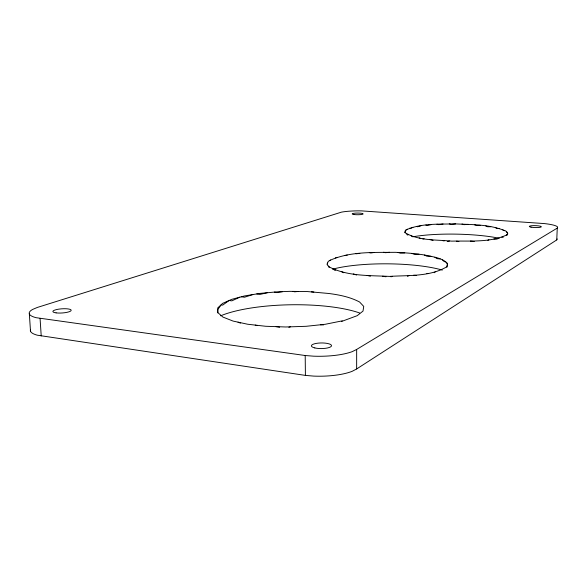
<?xml version="1.0" encoding="UTF-8"?>
<svg xmlns="http://www.w3.org/2000/svg" width="587" height="587" viewBox="0 0 587 587"><rect width="100%" height="100%" fill="white"/><g stroke="black" fill="none" stroke-linecap="round" stroke-linejoin="round"><path stroke-width="0.88" d="M30.487 329.652A36.658 8.922 -4.1 0 0 37.297 335.192L305.409 375.401L313.752 376.106A40.107 11.923 -0.5 0 0 352.244 371.278L356.647 368.959L356.661 349.441L557.254 228.101L557.65 227.176A24.309 3.896 1.6 0 0 544.376 223.581L361.533 210.887A22.13 3.39 0 0 0 341.421 212.156L37.274 307.463L32.601 309.452A36.79 8.394 -3.8 0 0 36.145 317.692L305.203 355.517L313.59 356.177A40.268 11.226 -0.5 0 0 352.237 351.628L356.661 349.441M356.647 368.959L556.762 239.914L557.254 228.101M446.905 267.239L447.521 263.585C443.464 258.992 436.897 257.612 431.034 256.328C419.36 253.643 407.341 252.924 395.411 252.322C373.479 252.557 349.984 251.236 329.63 260.503L328.214 261.45L327.216 263.945L327.641 263.042M447.023 265.97L446.861 266.762C429.853 276.866 408.508 275.186 389.379 276.404C369.186 275.369 347.137 276.389 328.889 266.755L327.084 264.576L327.355 263.842M405.294 231.366L404.913 232.745L405.287 230.603L406.006 229.906C421.393 223.111 439.113 224.322 455.629 223.904C472.601 224.74 490.688 224.256 506.427 231.381L507.762 233.663L507.417 235.013L506.302 235.13C489.609 242.725 469.783 240.685 451.726 241.14C436.324 239.621 419.015 240.89 405.316 232.863L405.309 232.496M556.762 239.914L557.158 238.931M447.191 265.185L447.507 264.649L446.7 262.837M407.51 229.209L405.83 230.258M434.189 272.72L435.275 271.84M330.642 260.048L329.446 260.738M341.414 321.522L357.219 315.674L363.015 311.073L363.742 306.414L359.611 302.019C350.057 296.978 339.352 294.857 328.72 293.478L307.317 291.548L289.611 291.35L276.917 291.864L259.858 293.419L244.5 295.943L231.792 299.319L222.627 303.376L217.77 307.882L217.77 312.555L222.913 317.068L233.076 321.074L247.677 324.244L265.706 326.277L285.744 326.981L306.135 326.299L325.198 324.288L342.272 320.854M506.302 235.13L507.403 234.022M487.834 240.347L488.92 239.753M412.888 227.294L410.379 228.475L409.689 228.204M337.334 257.333L335.331 257.928M239.812 297.191L231.836 300.852L229.099 300.515L222.678 305.115L221.167 304.88L217.777 309.554L217.814 312.878M407.393 276.301L409.007 275.655M252.74 294.593L244.53 297.227L241.316 296.795M347.277 255.074L344.415 255.572M390.971 276.815L392.571 276.316M288.833 327.311L290.374 326.827M420.996 225.731L417.68 226.765L416.513 226.443M408.281 234.763L407.334 235.035L406.512 233.633M329.424 267.034L328.889 267.173L328.551 266.116M447.228 241.602L449.51 241.015M267.166 292.752L259.88 294.439L256.776 293.926M359.846 253.408L356.008 253.789M431.269 224.616L427.358 225.474L425.81 225.092M422.875 239.012L424.122 238.755M335.757 270.086L334.707 270.299L333.35 269.088M282.508 291.695L276.932 292.605L274.393 292.091M374.235 252.454L370.837 252.997L369.34 252.659M443.053 223.992L438.79 224.667L436.955 224.212M455.629 223.904L451.271 224.395L449.268 223.852M389.541 252.271L385.52 252.711L383.634 252.219M298.247 291.445L294.703 291.812L292.994 291.387M468.265 224.344L464.06 224.66L462.006 224.036M404.773 252.88L400.319 253.166L398.096 252.483M313.854 292.025L311.381 291.842M480.21 225.305L476.417 225.459L474.428 224.74M418.927 254.259L414.393 254.354L411.964 253.437M501.746 237.229L503.279 237.214M490.732 226.729L487.584 226.743L485.787 225.944M426.888 273.557L428.664 273.571M431.034 256.328L426.896 256.203L424.467 255.037M320.385 324.794L323.591 324.905M499.133 228.541L496.844 228.453L495.355 227.58M493.858 239.004L497.196 239.129M413.556 275.244L416.249 275.406M440.213 258.962L437.044 258.632L434.872 257.216M470.378 241.066L474.245 241.506M504.82 230.632L503.565 230.486L502.487 229.546M456.525 241.176L458.917 241.55M382.592 276.213L385.982 276.763M276.147 326.643L279.647 327.238M442.671 240.633L444.19 240.956M367.198 275.442L370.404 276.191M255.22 325.095L256.974 325.55M429.904 239.496L433.074 240.413M445.753 261.985L444.102 261.508L442.488 259.858M353.286 273.916L356.603 275.017M238.036 322.168L240.457 323.136M419.162 237.852L420.71 238.498M341.759 271.744L343.755 272.742M506.64 231.748L507.3 232.878M411.201 235.849L412.544 236.766M29.35 313.964L30.509 331.222M40.07 318.389L41.215 335.933M305.203 355.517L305.409 375.401M413.013 236.766A59.001 10.647 1 0 1 499.28 238.278M332.491 269.213A69.083 14.822 0.4 0 1 442.304 270.086M220.624 315.828A83.765 21.748 -0.9 0 1 359.64 312.988M354.144 214.541A5.496 0.844 0 0 0 363.074 214.042A5.496 0.844 0 0 0 355.751 213.11A5.496 0.844 0 0 0 354.144 214.541M531.044 227.162A6.046 0.969 1.6 0 0 541.155 227.008A6.046 0.969 1.6 0 0 533.752 225.621A6.046 0.969 1.6 0 0 531.044 227.162M56.103 312.871A9.172 2.091 -3.9 0 0 71.034 310.699A9.172 2.091 -3.9 0 0 58.971 309.114A9.172 2.091 -3.9 0 0 56.103 312.871M314.815 347.93A10.052 2.81 -0.5 0 0 331.325 346.242A10.052 2.81 -0.5 0 0 318.271 343.124A10.052 2.81 -0.5 0 0 314.815 347.93"/></g></svg>
